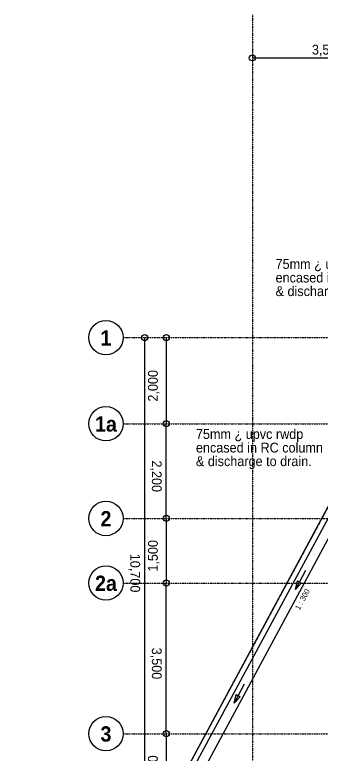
# Model space of a CAD drawing. Header units: inches. Extents: x 1543 to 314687, y -56168 to -771.
# Drawn here: x 1545 to 8684, y -18770 to -1571 of the extents above; entities that cross this region are included whole.
import ezdxf

# ---------------------------------------------------------------- set-up
doc = ezdxf.new("R2010")
doc.units = ezdxf.units.IN
doc.header["$MEASUREMENT"] = 0
doc.linetypes.add('PC_DASH_2', pattern=[0.638889, 0.277778, -0.083333, 0.055556, -0.083333, 0.055556, -0.083333])
for name, color, linetype in [('Boundary Line', 7, 'Continuous'), ('Grid Line', 7, 'Continuous'), ('Ground Floor Plan', 7, 'Continuous'), ('Text', 7, 'Continuous')]:
    doc.layers.add(name, color=color, linetype=linetype)

# ---------------------------------------------------------------- blocks, each defined once
blk = doc.blocks.new('PD_914026')
at = {"layer": 'Grid Line', "color": 12, "true_color": 0xdc0806}
blk.add_line((5062, -9071), (5062, -11071), dxfattribs=at)
for centre in [(5062, -9071), (5062, -11071)]:
    blk.add_circle(centre, 70.6, dxfattribs=at)
at = {"layer": 'Grid Line', "color": 7, "insert": (4638, -10190), "char_height": 228.2, "width": 811.39, "attachment_point": 2, "rotation": 90}
blk.add_mtext('\\pxsm0.83;\\fHelvetica|b0|i0|c0|p228.2031;\\W0.92;2,000', dxfattribs=at)
blk = doc.blocks.new('PD_914027')
at = {"layer": 'Grid Line', "color": 12, "true_color": 0xdc0806}
blk.add_line((5062, -13271), (5062, -11071), dxfattribs=at)
for centre in [(5062, -11071), (5062, -13271)]:
    blk.add_circle(centre, 70.6, dxfattribs=at)
at = {"layer": 'Grid Line', "color": 7, "insert": (4956, -12290), "char_height": 228.2, "width": 811.39, "attachment_point": 2, "rotation": 270}
blk.add_mtext('\\pxsm0.83;\\fHelvetica|b0|i0|c0|p228.2031;\\W0.92;2,200', dxfattribs=at)
blk = doc.blocks.new('PD_914028')
at = {"layer": 'Grid Line', "color": 12, "true_color": 0xdc0806}
blk.add_line((5062, -13271), (5062, -14771), dxfattribs=at)
for centre in [(5062, -13271), (5062, -14771)]:
    blk.add_circle(centre, 70.6, dxfattribs=at)
at = {"layer": 'Grid Line', "color": 7, "insert": (4638, -14140), "char_height": 228.2, "width": 811.39, "attachment_point": 2, "rotation": 90}
blk.add_mtext('\\pxsm0.83;\\fHelvetica|b0|i0|c0|p228.2031;\\W0.92;1,500', dxfattribs=at)
blk = doc.blocks.new('PD_914029')
at = {"layer": 'Grid Line', "color": 12, "true_color": 0xdc0806}
blk.add_line((5062, -18271), (5062, -14771), dxfattribs=at)
for centre in [(5062, -14771), (5062, -18271)]:
    blk.add_circle(centre, 70.6, dxfattribs=at)
at = {"layer": 'Grid Line', "color": 7, "insert": (4956, -16640), "char_height": 228.2, "width": 811.39, "attachment_point": 2, "rotation": 270}
blk.add_mtext('\\pxsm0.83;\\fHelvetica|b0|i0|c0|p228.2031;\\W0.92;3,500', dxfattribs=at)
blk = doc.blocks.new('PD_914030')
at = {"layer": 'Grid Line', "color": 12, "true_color": 0xdc0806}
blk.add_line((5062, -18271), (5062, -19771), dxfattribs=at)
for centre in [(5062, -18271), (5062, -19771)]:
    blk.add_circle(centre, 70.6, dxfattribs=at)
at = {"layer": 'Grid Line', "color": 7, "insert": (4638, -19140), "char_height": 228.2, "width": 811.39, "attachment_point": 2, "rotation": 90}
blk.add_mtext('\\pxsm0.83;\\fHelvetica|b0|i0|c0|p228.2031;\\W0.92;1,500', dxfattribs=at)
blk = doc.blocks.new('PD_914032')
at = {"layer": 'Grid Line', "color": 12, "true_color": 0xdc0806}
blk.add_line((4562, -19771), (4562, -9071), dxfattribs=at)
for centre in [(4562, -9071), (4562, -19771)]:
    blk.add_circle(centre, 70.6, dxfattribs=at)
at = {"layer": 'Grid Line', "color": 7, "insert": (4456, -14540), "char_height": 228.2, "width": 987.78, "attachment_point": 2, "rotation": 270}
blk.add_mtext('\\pxsm0.83;\\fHelvetica|b0|i0|c0|p228.2031;\\W0.92;10,700', dxfattribs=at)
blk = doc.blocks.new('PD_914068')
at = {"layer": 'Grid Line', "color": 12, "true_color": 0xdc0806}
blk.add_circle((3662, -9071), 400, dxfattribs=at)
at = {"layer": 'Grid Line', "color": 12, "true_color": 0xdc0806, "insert": (3662, -8899), "char_height": 354.98, "width": 282.22, "attachment_point": 2}
blk.add_mtext('\\pxsm0.83;\\fHelvetica|b1|i0|c0|p354.9826;\\W0.92;1', dxfattribs=at)
blk = doc.blocks.new('PD_914070')
at = {"layer": 'Grid Line', "color": 12, "true_color": 0xdc0806}
blk.add_circle((3662, -13271), 400, dxfattribs=at)
at = {"layer": 'Grid Line', "color": 12, "true_color": 0xdc0806, "insert": (3662, -13099), "char_height": 354.98, "width": 282.22, "attachment_point": 2}
blk.add_mtext('\\pxsm0.83;\\fHelvetica|b1|i0|c0|p354.9826;\\W0.92;2', dxfattribs=at)
blk = doc.blocks.new('PD_914072')
at = {"layer": 'Grid Line', "color": 12, "true_color": 0xdc0806}
blk.add_circle((3662, -14771), 400, dxfattribs=at)
at = {"layer": 'Grid Line', "color": 12, "true_color": 0xdc0806, "insert": (3662, -14599), "char_height": 354.98, "width": 564.44, "attachment_point": 2}
blk.add_mtext('\\pxsm0.83;\\fHelvetica|b1|i0|c0|p354.9826;\\W0.92;2a', dxfattribs=at)
blk = doc.blocks.new('PD_914074')
at = {"layer": 'Grid Line', "color": 12, "true_color": 0xdc0806}
blk.add_circle((3662, -18271), 400, dxfattribs=at)
at = {"layer": 'Grid Line', "color": 12, "true_color": 0xdc0806, "insert": (3662, -18099), "char_height": 354.98, "width": 282.22, "attachment_point": 2}
blk.add_mtext('\\pxsm0.83;\\fHelvetica|b1|i0|c0|p354.9826;\\W0.92;3', dxfattribs=at)
blk = doc.blocks.new('PD_914080')
at = {"layer": 'Grid Line', "color": 12, "true_color": 0xdc0806}
blk.add_circle((3662, -11071), 400, dxfattribs=at)
at = {"layer": 'Grid Line', "color": 12, "true_color": 0xdc0806, "insert": (3662, -10899), "char_height": 354.98, "width": 564.44, "attachment_point": 2}
blk.add_mtext('\\pxsm0.83;\\fHelvetica|b1|i0|c0|p354.9826;\\W0.92;1a', dxfattribs=at)
blk = doc.blocks.new('PD_914209')
at = {"layer": 'Grid Line', "color": 12, "true_color": 0xdc0806}
blk.add_line((7062, -2571), (10562, -2571), dxfattribs=at)
for centre in [(7062, -2571), (10562, -2571)]:
    blk.add_circle(centre, 70.6, dxfattribs=at)
at = {"layer": 'Grid Line', "color": 7, "insert": (8812, -2266), "char_height": 228.2, "width": 811.39, "attachment_point": 2}
blk.add_mtext('\\pxsm0.83;\\fHelvetica|b0|i0|c0|p228.2031;\\W0.92;3,500', dxfattribs=at)
blk = doc.blocks.new('PD_915112')
at = {"layer": 'Text', "color": 7}
for points in [[(10562, -13271), (10950, -11250), (9050, -11250)], [(10649, -13091), (10562, -13271), (10547, -13072), (10649, -13091)]]:
    blk.add_lwpolyline(points, dxfattribs=at)
at = {"layer": 'Text', "color": 7, "insert": (5751, -11195), "char_height": 228.2, "width": 3210.28, "attachment_point": 1}
blk.add_mtext('\\pxsm0.83;\\fHelvetica|b0|i0|c0|p228.2031;\\W0.92;75mm ¿ upvc rwdp\\Pencased in RC column\\P& discharge to drain.', dxfattribs=at)
blk = doc.blocks.new('PD_915117')
at = {"layer": 'Text', "color": 7}
for points in [[(12562, -9071), (11550, -7300), (10900, -7300)], [(12511, -8878), (12562, -9071), (12421, -8929), (12511, -8878)]]:
    blk.add_lwpolyline(points, dxfattribs=at)
at = {"layer": 'Text', "color": 7, "insert": (7601, -7245), "char_height": 228.2, "width": 3210.28, "attachment_point": 1}
blk.add_mtext('\\pxsm0.83;\\fHelvetica|b0|i0|c0|p228.2031;\\W0.92;75mm ¿ upvc rwdp\\Pencased in RC column\\P& discharge to drain.', dxfattribs=at)

msp = doc.modelspace()

# ---------------------------------------------------------------- linework, layer by layer
at = {"layer": 'Boundary Line', "color": 108, "linetype": 'PC_DASH_2', "true_color": 0x006411}
msp.add_line((14196, -3031), (1545, -26500), dxfattribs=at)
at = {"layer": 'Grid Line', "color": 12, "linetype": 'PC_DASH_2', "true_color": 0xdc0806}
for p, q in [((7062, -1571), (7062, -29571)), ((4062, -9071), (37062, -9071)), ((4062, -11071), (37062, -11071)), ((4062, -13271), (37062, -13271)), ((4062, -14771), (37062, -14771)), ((4062, -18271), (37062, -18271))]:
    msp.add_line(p, q, dxfattribs=at)
at = {"layer": 'Ground Floor Plan', "color": 7}
for p, q in [((1545, -26500), (14197, -3031)), ((1670, -26531), (14272, -3156)), ((1900, -26589), (14409, -3386))]:
    msp.add_line(p, q, dxfattribs=at)
at = {"layer": 'Ground Floor Plan', "color": 172, "true_color": 0x0000d3}
for p, q in [((8299, -14478), (8062, -14918)), ((6875, -17119), (6638, -17559))]:
    msp.add_line(p, q, dxfattribs=at)
for points in [[(8199, -14772), (8062, -14918), (8108, -14723), (8199, -14772)], [(6775, -17413), (6638, -17559), (6684, -17364), (6775, -17413)]]:
    msp.add_lwpolyline(points, dxfattribs=at)

# ---------------------------------------------------------------- block references
at = {"layer": 'Grid Line'}
for name in ['PD_914209', 'PD_914068', 'PD_914032', 'PD_914026', 'PD_914080', 'PD_914027', 'PD_914070', 'PD_914028', 'PD_914072', 'PD_914029', 'PD_914074', 'PD_914030']:
    msp.add_blockref(name, (0, 0), dxfattribs=at)
at = {"layer": 'Text'}
for name in ['PD_915117', 'PD_915112']:
    msp.add_blockref(name, (0, 0), dxfattribs=at)

# ---------------------------------------------------------------- texts
at = {"layer": 'Ground Floor Plan', "color": 7, "insert": (8170, -15121), "char_height": 126.78, "width": 529.17, "attachment_point": 2, "rotation": 61.6714}
msp.add_mtext('\\pxsm0.83;\\fHelvetica|b0|i0|c0|p126.7795;\\W0.92;1 : 300', dxfattribs=at)

doc.saveas('drawing.dxf')
